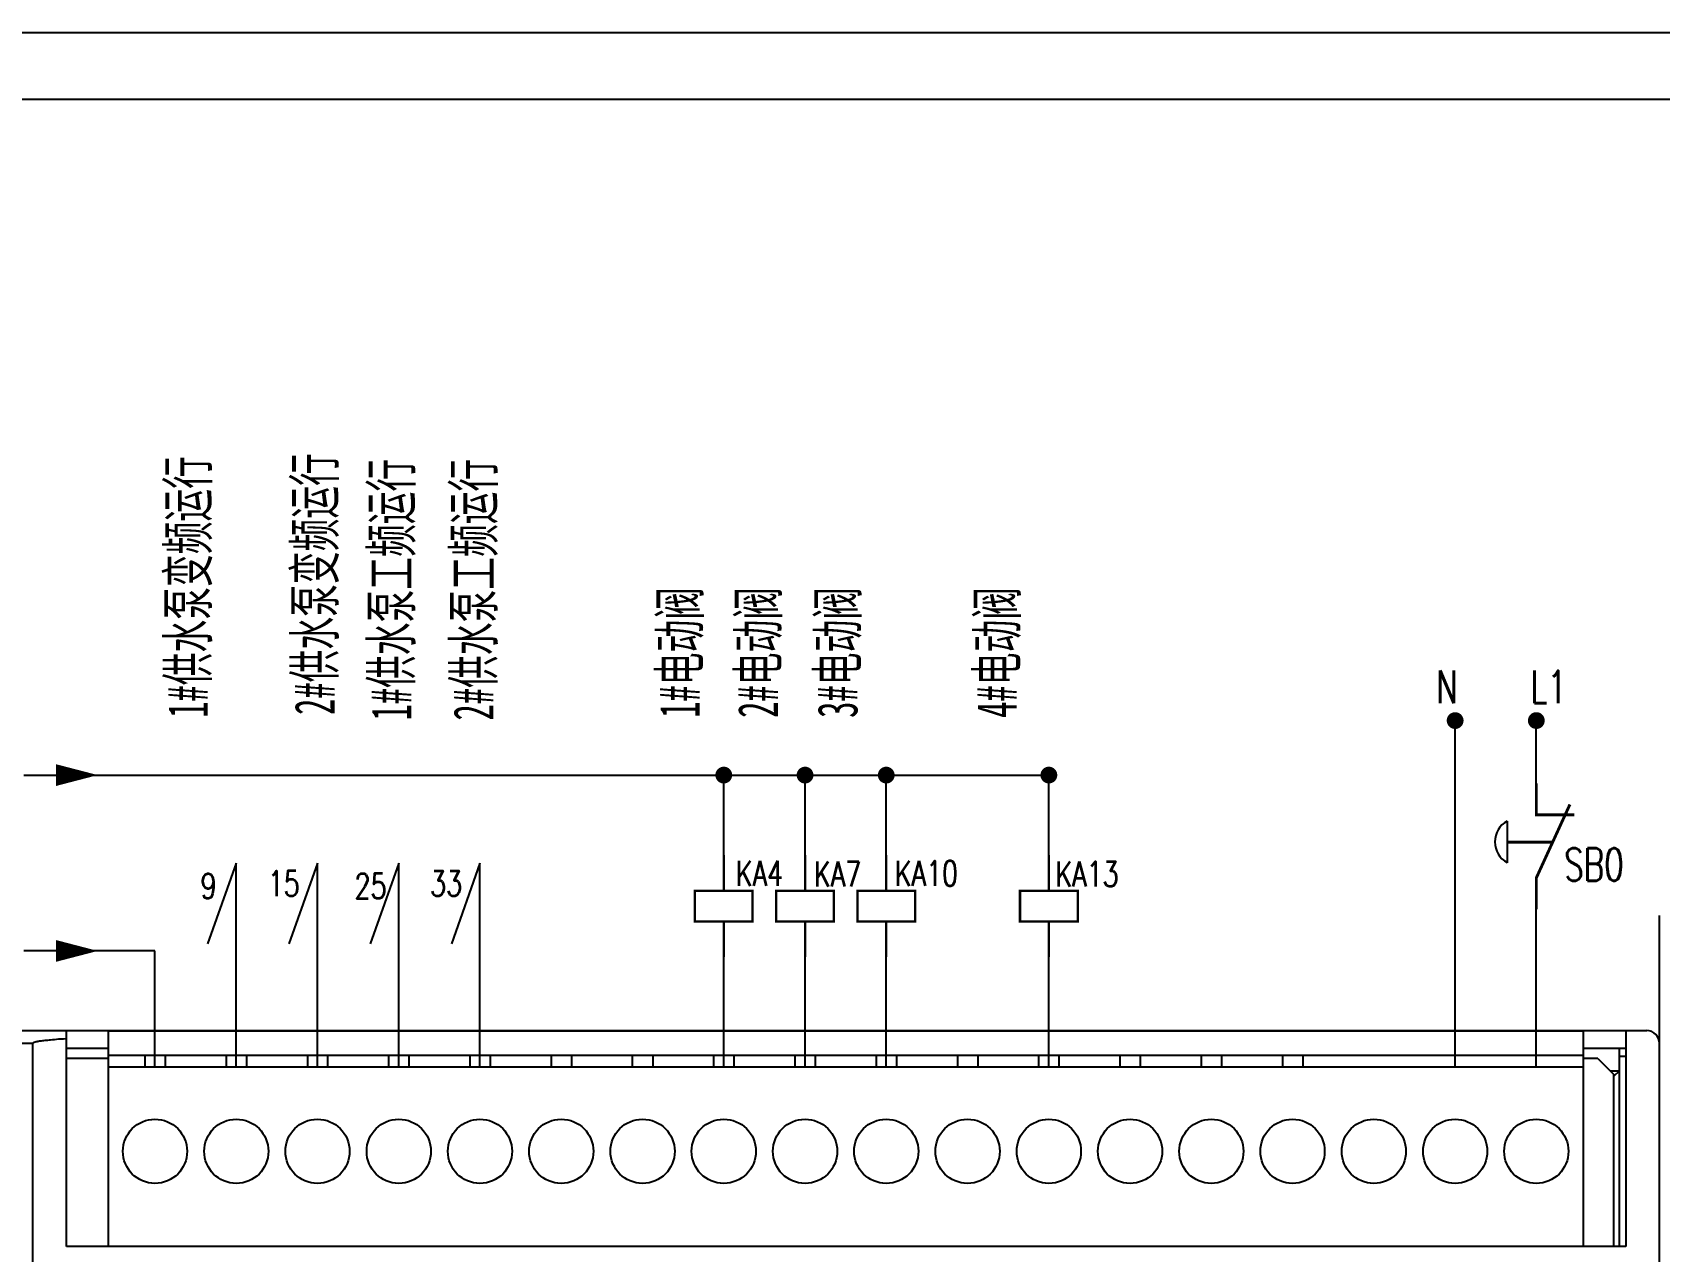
# Model space of a CAD drawing. Header units: millimetres. Extents: x 369186 to 503668, y -134064 to -104329.
# Drawn here: x 468468 to 480674, y -113472 to -104329 of the extents above; entities that cross this region are included whole.
import ezdxf

# ---------------------------------------------------------------- set-up
doc = ezdxf.new("R2010")
doc.units = ezdxf.units.MM
for name, color, linetype in [('0文本', 80, 'Continuous'), ('1', 7, 'Continuous'), ('8_ALL_NOTES_BALLOONS_SYMBOLS_GT', 7, 'Continuous'), ('ELEMENT', 7, 'Continuous'), ('SHEET', 250, 'Continuous'), ('TERM', 2, 'Continuous'), ('文字', 7, 'Continuous')]:
    doc.layers.add(name, color=color, linetype=linetype)
doc.styles.add('_TXT', font='txt1.shx', dxfattribs={"width": 0.6, "bigfont": 'hztxt.shx'})
doc.styles.get("Standard").update_dxf_attribs({"font": 'txt1.shx', "width": 0.8, "bigfont": 'hztxt.shx'})

# ---------------------------------------------------------------- blocks, each defined once
blk = doc.blocks.new('$TelecSys$00000011')
at = {"const_width": 0.5}
blk.add_lwpolyline([(-0.25, 0, 1), (0.25, 0, 1)], format="xyb", close=True, dxfattribs=at)
blk = doc.blocks.new('$element$00000335')
at = {"const_width": 0.0233}
for points in [[(0, 0), (0, -0.35)], [(-0.283, -0.35), (0.283, -0.35), (0.283, -0.65), (-0.283, -0.65), (-0.283, -0.35)], [(0, -1), (0, -0.65)]]:
    blk.add_lwpolyline(points, dxfattribs=at)
at = {"flags": 9}
blk.add_attdef('S', (0, 0), '', height=0.00000667, dxfattribs=at)
blk = doc.blocks.new('ARR')
at = {"layer": '1'}
blk.add_lwpolyline([(-3.84, 0, 2, 0, 0), (0, 0, 0, 0, 0)], format="xyseb", dxfattribs=at)

msp = doc.modelspace()

# ---------------------------------------------------------------- linework, layer by layer
at = {"color": 1}
for p, q in [((461668, -104329), (503668, -104329)), ((464168, -104829), (503168, -104829))]:
    msp.add_line(p, q, dxfattribs=at)
for p, q in [((479141, -112087), (479141, -109490)), ((479750, -110197), (479750, -109490)), ((468404, -109899), (476093, -109899)), ((473654, -110499), (473654, -109899)), ((474264, -110499), (474264, -109899)), ((474873, -110499), (474873, -109899)), ((476093, -110499), (476093, -109899)), ((479530, -110245), (479530, -110556)), ((469997, -110560), (469782, -111164)), ((469997, -112087), (469997, -110560)), ((470606, -110560), (470391, -111164)), ((470606, -112087), (470606, -110560)), ((471216, -110560), (471001, -111164)), ((471216, -112087), (471216, -110560)), ((471825, -110560), (471611, -111164)), ((471825, -112087), (471825, -110560)), ((479750, -112087), (479750, -110670)), ((474264, -110767), (474264, -110755)), ((473654, -112087), (473654, -110996)), ((474264, -112087), (474264, -110996)), ((474873, -112087), (474873, -110996)), ((476093, -112087), (476093, -110996)), ((469387, -111218), (468404, -111218)), ((469387, -112087), (469387, -111218))]:
    msp.add_line(p, q)
at = {"const_width": 22}
for points in [[(479750, -109961), (479750, -110197), (480034, -110197)], [(479750, -110906), (479750, -110670), (480002, -110119)], [(479530, -110402), (479873, -110402)]]:
    msp.add_lwpolyline(points, dxfattribs=at)
msp.add_arc((479617, -110400), 178, 119.1071, 240.8929)
at = {"layer": '8_ALL_NOTES_BALLOONS_SYMBOLS_GT', "color": 7, "linetype": 'Continuous'}
for p, q in [((480674, -121320), (480674, -110952)), ((468470, -111912), (466214, -111912)), ((466310, -111816), (480578, -111816)), ((468471, -111910), (468470, -111912)), ((468470, -121320), (468470, -111912)), ((468473, -111908), (468471, -111910)), ((468476, -111907), (468473, -111908)), ((468479, -111906), (468476, -111907)), ((468482, -111904), (468479, -111906)), ((468486, -111903), (468482, -111904)), ((468490, -111902), (468486, -111903)), ((468494, -111901), (468490, -111902)), ((468498, -111900), (468494, -111901)), ((468503, -111899), (468498, -111900)), ((468509, -111898), (468503, -111899)), ((468514, -111897), (468509, -111898)), ((468521, -111896), (468514, -111897)), ((468527, -111895), (468521, -111896)), ((468534, -111894), (468527, -111895)), ((468542, -111893), (468534, -111894)), ((468551, -111892), (468542, -111893)), ((468560, -111891), (468551, -111892)), ((468570, -111890), (468560, -111891)), ((468580, -111889), (468570, -111890)), ((468592, -111888), (468580, -111889)), ((468604, -111887), (468592, -111888)), ((468617, -111885), (468604, -111887)), ((468632, -111884), (468617, -111885)), ((468647, -111883), (468632, -111884)), ((468664, -111881), (468647, -111883)), ((468682, -111880), (468664, -111881)), ((468701, -111879), (468682, -111880)), ((468722, -111877), (468701, -111879)), ((468722, -113436), (468722, -111816)), ((480104, -111819), (469037, -111819)), ((469037, -113436), (469037, -111819)), ((480104, -113436), (480104, -111819)), ((480422, -111816), (480422, -113436)), ((480674, -122280), (480674, -111912)), ((468722, -111948), (469037, -111948)), ((469037, -112026), (468722, -112026)), ((480104, -112002), (469037, -112002)), ((469311, -112002), (469311, -112087)), ((469463, -112002), (469463, -112087)), ((469920, -112002), (469920, -112087)), ((470073, -112002), (470073, -112087)), ((470530, -112002), (470530, -112087)), ((470682, -112002), (470682, -112087)), ((471140, -112002), (471140, -112087)), ((471292, -112002), (471292, -112087)), ((471749, -112002), (471749, -112087)), ((471902, -112002), (471902, -112087)), ((472359, -112002), (472359, -112087)), ((472511, -112002), (472511, -112087)), ((472968, -112002), (472968, -112087)), ((473121, -112002), (473121, -112087)), ((473578, -112002), (473578, -112087)), ((473730, -112002), (473730, -112087)), ((474188, -112002), (474188, -112087)), ((474340, -112002), (474340, -112087)), ((474797, -112002), (474797, -112087)), ((474950, -112002), (474950, -112087)), ((475407, -112002), (475407, -112087)), ((475559, -112002), (475559, -112087)), ((476016, -112002), (476016, -112087)), ((476169, -112002), (476169, -112087)), ((476626, -112002), (476626, -112087)), ((476778, -112002), (476778, -112087)), ((477236, -112002), (477236, -112087)), ((477388, -112002), (477388, -112087)), ((477845, -112002), (477845, -112087)), ((477998, -112002), (477998, -112087)), ((480104, -111948), (480422, -111948)), ((480212, -112026), (480104, -112026)), ((480212, -112026), (480332, -112146)), ((480371, -111948), (480371, -112119)), ((480374, -113436), (480374, -111948)), ((480374, -112008), (480422, -112008)), ((469037, -112087), (480104, -112087)), ((480371, -112119), (480305, -112119)), ((480371, -112119), (480332, -112158)), ((480332, -113436), (480332, -112146)), ((480422, -113436), (468722, -113436))]:
    msp.add_line(p, q, dxfattribs=at)
for centre in [(469387, -112721), (469997, -112721), (470606, -112721), (471216, -112721), (471825, -112721), (472435, -112721), (473045, -112721), (473654, -112721), (474264, -112721), (474873, -112721), (475483, -112721), (476093, -112721), (476702, -112721), (477312, -112721), (477921, -112721), (478531, -112721), (479141, -112721), (479750, -112721)]:
    msp.add_circle(centre, 241, dxfattribs=at)
msp.add_arc((480578, -111912), 96, 0, 90, dxfattribs=at)

# ---------------------------------------------------------------- block references
at = {"color": 0, "xscale": 81.47817216182011, "yscale": 81.47817215875257, "zscale": 81.47817216}
for p in [(468958, -109899), (468958, -111218)]:
    msp.add_blockref('ARR', p, dxfattribs=at)
at = {"layer": 'ELEMENT', "lineweight": 25, "ltscale": 0.25, "xscale": 765.4499999999971, "yscale": 765.4499999999999, "zscale": 765.4499999999999}
for p in [(473654, -110499), (474264, -110499), (474873, -110499), (476093, -110499)]:
    msp.add_blockref('$element$00000335', p, dxfattribs=at)
at = {"layer": 'TERM', "lineweight": 25, "ltscale": 0.25, "xscale": 126, "yscale": 126, "zscale": 126}
for p in [(479141, -109490), (479750, -109490), (473654, -109899), (474264, -109899), (474873, -109899), (476093, -109899)]:
    msp.add_blockref('$TelecSys$00000011', p, dxfattribs=at)

# ---------------------------------------------------------------- texts
at = {"layer": '0文本', "color": 0, "width": 0.7}
for s, height, p in [('N', 244, (478999, -109359)), ('L1', 244.4, (479708, -109359)), ('SB0', 244.4, (479959, -110692))]:
    msp.add_text(s, height=height, dxfattribs=at).set_placement(p)
at = {"layer": 'SHEET', "color": 0, "width": 0.742857}
for s, p in [('KA4', (473744, -110730)), ('KA7', (474330, -110735)), ('KA10', (474936, -110730)), ('KA13', (476141, -110735)), ('9', (469729, -110825)), ('15', (470232, -110806)), ('25', (470884, -110825)), ('33', (471451, -110806))]:
    msp.add_text(s, height=189, dxfattribs=at).set_placement(p)
at = {"layer": '文字', "width": 2784.89, "attachment_point": 1, "rotation": 90, "style": '_TXT'}
for s, insert, char_height in [('{\\fSimSun|b0|i0|c134|p2;\\H0.4688x;1#供水泵变频运行}', (469483, -109470), 640), ('{\\fSimSun|b0|i0|c134|p2;2#供水泵变频运行}', (470434, -109448), 300), ('{\\fSimSun|b0|i0|c134|p2;1#供水泵工频运行}', (471009, -109490), 300), ('{\\fSimSun|b0|i0|c134|p2;2#供水泵工频运行}', (471626, -109490), 300), ('{\\fSimSun|b0|i0|c134|p2;\\H0.4688x;1#电动阀}', (473172, -109470), 640), ('{\\fSimSun|b0|i0|c134|p2;\\H0.4688x;2#电动阀}', (473760, -109470), 640), ('{\\fSimSun|b0|i0|c134|p2;\\H0.4688x;3#电动阀}', (474357, -109470), 640), ('{\\fSimSun|b0|i0|c134|p2;\\H0.4688x;4#电动阀}', (475552, -109470), 640)]:
    msp.add_mtext(s, dxfattribs=dict(at, insert=insert, char_height=char_height))

doc.saveas('drawing.dxf')
